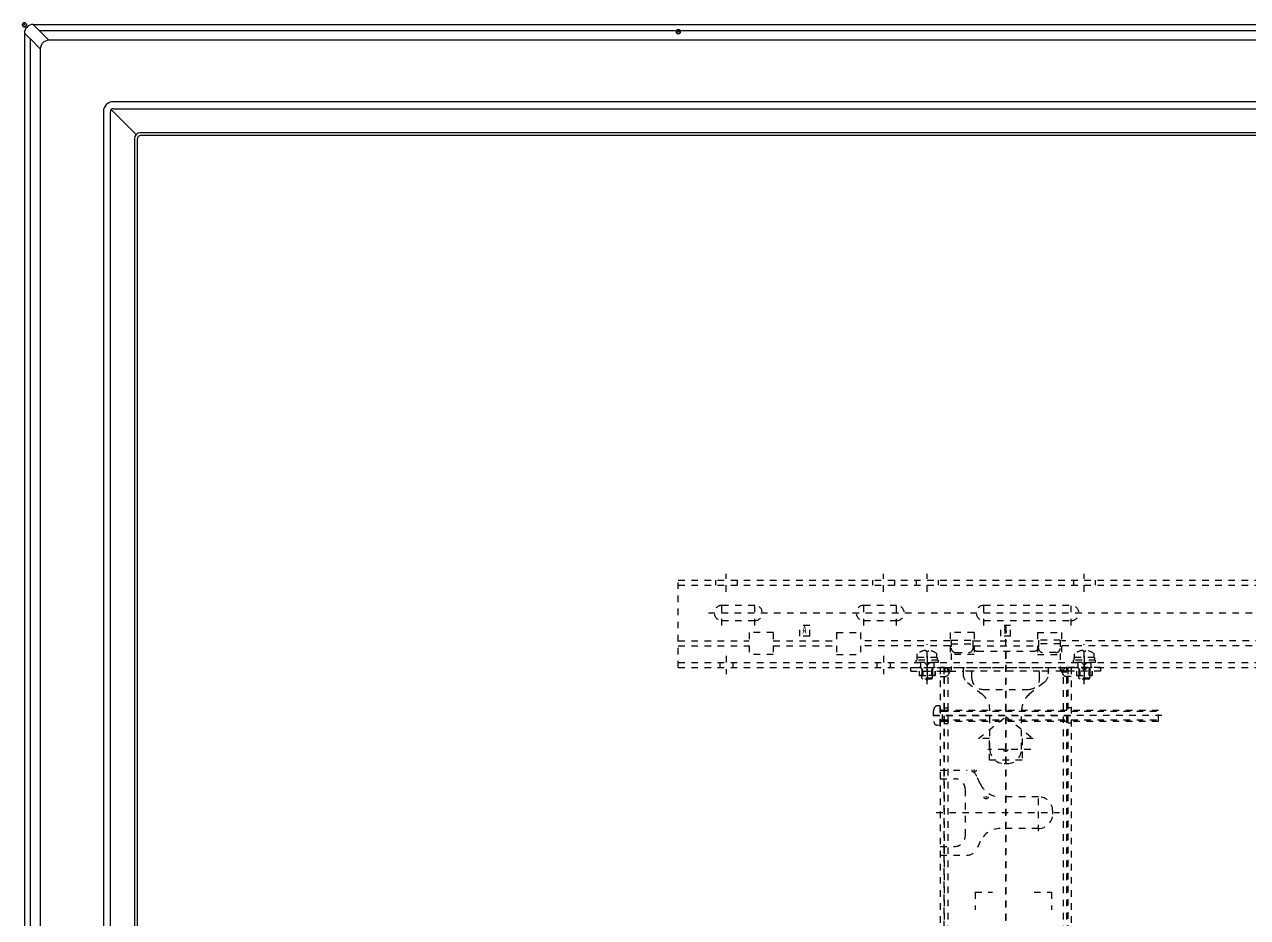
# Model space of a CAD drawing. Units: millimetres, scale not verified. Extents: x -98 to 63, y -194 to 57.
# Drawn here: x -49.15 to -30.47, y 16.59 to 30.23 of the extents above; entities that cross this region are included whole.
import ezdxf
from ezdxf.enums import TextEntityAlignment as Align

# ---------------------------------------------------------------- set-up
doc = ezdxf.new("R2010")
doc.units = ezdxf.units.MM
doc.header["$LTSCALE"] = 0.125
doc.header["$PDMODE"] = 32
doc.header["$PDSIZE"] = 0.0625
doc.linetypes.add('USER5', pattern=[1.4, 0.7, -0.7])
doc.layers.add('0-4_DEFPOINTS', color=7, linetype='Continuous')
doc.layers.add('0-5_GAIKEI', color=1, linetype='USER5', lineweight=18)
doc.layers.add('0-6_SUNPO', color=3, linetype='Continuous', lineweight=18)
doc.styles.add('ＭＳ ゴシック', font='')
doc.styles.get('ＭＳ ゴシック').set_extended_font_data('MS Gothic')

# ---------------------------------------------------------------- blocks, each defined once
blk = doc.blocks.new('D9')
at = {"layer": '0-4_DEFPOINTS'}
blk.add_point((-47.4272, 25.5116), dxfattribs=at)
blk = doc.blocks.new('D8')
at = {"layer": '0-4_DEFPOINTS'}
blk.add_point((-57.4106, 25.6177), dxfattribs=at)

msp = doc.modelspace()

# ---------------------------------------------------------------- linework, layer by layer
at = {"layer": '0-5_GAIKEI', "linetype": 'Continuous'}
for p, q in [((-49.1465, 30.0988), (-49.0563, 30.0085)), ((-48.9231, 30.1416), (-49.0134, 30.2319)), ((-48.7732, 29.9904), (-48.9245, 30.1416)), ((-48.9245, 30.1416), (-2.7353, 30.1416)), ((-49.0563, 30.0098), (-48.9051, 29.8586)), ((-49.0563, 2.354), (-49.0563, 30.0098)), ((-2.8865, 29.9904), (-48.7732, 29.9904)), ((-48.9051, 29.8586), (-48.9051, 2.5052)), ((-3.8687, 29.0512), (-47.7911, 29.0512)), ((-47.9409, 28.9014), (-47.9409, 3.4624)), ((-47.8352, 3.4669), (-47.8352, 28.8969)), ((-47.8213, 28.9316), (-47.4405, 28.5508)), ((-47.7866, 28.9455), (-3.8732, 28.9455)), ((-4.2879, 28.5787), (-47.3718, 28.5787)), ((-47.4684, 28.4822), (-47.4684, 3.8816)), ((-47.4282, 28.4724), (-47.4282, 3.8914)), ((-47.362, 28.5386), (-4.2977, 28.5386))]:
    msp.add_line(p, q, dxfattribs=at)
at = {"layer": '0-5_GAIKEI', "color": 7, "linetype": 'Continuous'}
for p, q in [((-49.1465, 30.0988), (-49.1465, 2.2651)), ((-49.0134, 30.2319), (-2.6464, 30.2319))]:
    msp.add_line(p, q, dxfattribs=at)
at = {"layer": '0-5_GAIKEI'}
for p, q in [((-39.1632, 20.4102), (-39.1632, 21.7435)), ((-39.1632, 21.7435), (-12.4965, 21.7435)), ((-39.1632, 21.6669), (-12.4965, 21.6669)), ((-38.5965, 21.7435), (-38.5965, 21.6669)), ((-38.4299, 21.5669), (-38.4299, 21.8435)), ((-38.2632, 21.7435), (-38.2632, 21.6669)), ((-36.1965, 21.7435), (-36.1965, 21.6669)), ((-36.0299, 21.5669), (-36.0299, 21.8435)), ((-35.8632, 21.7435), (-35.8632, 21.6669)), ((-35.5299, 21.7435), (-35.5299, 21.6669)), ((-35.3632, 21.5669), (-35.3632, 21.8435)), ((-35.1965, 21.7435), (-35.1965, 21.6669)), ((-33.1299, 21.7435), (-33.1299, 21.6669)), ((-32.9632, 21.5669), (-32.9632, 21.8435)), ((-32.7965, 21.7435), (-32.7965, 21.6669)), ((-38.4965, 21.0545), (-38.4965, 21.4273)), ((-38.4965, 21.3602), (-37.9965, 21.3602)), ((-37.9965, 21.0545), (-37.9965, 21.4273)), ((-36.3299, 21.0545), (-36.3299, 21.4273)), ((-36.3299, 21.3602), (-35.8299, 21.3602)), ((-35.8299, 21.0545), (-35.8299, 21.4273)), ((-34.4965, 21.0545), (-34.4965, 21.4273)), ((-34.4965, 21.3602), (-33.1632, 21.3602)), ((-33.1632, 21.0545), (-33.1632, 21.4273)), ((-38.7028, 21.2435), (-12.9077, 21.2435)), ((-38.4965, 21.1269), (-37.9965, 21.1269)), ((-36.3299, 21.1269), (-35.8299, 21.1269)), ((-34.4965, 21.1269), (-33.1632, 21.1269)), ((-37.7132, 20.9435), (-37.7132, 20.6102)), ((-36.7465, 20.9435), (-36.3799, 20.9435)), ((-36.3799, 20.9435), (-36.3799, 20.6102)), ((-34.6465, 20.9435), (-35.0132, 20.9435)), ((-35.0132, 20.9435), (-35.0132, 20.6102)), ((-34.0882, 21.0535), (-34.2382, 21.0535)), ((-34.2382, 20.8869), (-34.2382, 21.0535)), ((-34.1632, 3.9435), (-34.1632, 21.0463)), ((-34.0882, 20.8869), (-34.0882, 21.0535)), ((-33.6799, 20.9435), (-33.6799, 20.6102)), ((-39.1632, 20.8202), (-38.0799, 20.8202)), ((-39.1632, 20.7435), (-38.0799, 20.7435)), ((-37.7132, 20.8202), (-36.7465, 20.8202)), ((-37.7132, 20.7435), (-36.7465, 20.7435)), ((-35.0132, 20.8202), (-36.3799, 20.8202)), ((-35.0132, 20.7435), (-36.3799, 20.7435)), ((-35.3632, 20.1584), (-35.3632, 20.7693)), ((-34.9965, 20.8269), (-34.9965, 20.3769)), ((-34.9965, 20.7735), (-34.6632, 20.7735)), ((-34.6465, 20.8202), (-33.6799, 20.8202)), ((-34.6465, 20.7435), (-33.6799, 20.7435)), ((-34.0882, 20.8869), (-34.2382, 20.8869)), ((-33.3299, 20.7735), (-33.6632, 20.7735)), ((-33.3299, 20.8269), (-33.3299, 20.3769)), ((-26.0478, 20.8202), (-33.3132, 20.8202)), ((-25.9997, 20.7435), (-33.3132, 20.7435)), ((-32.9632, 20.1584), (-32.9632, 20.7693)), ((-38.4299, 20.5869), (-38.4299, 20.3102)), ((-37.7132, 20.6102), (-38.0799, 20.6102)), ((-36.0299, 20.5869), (-36.0299, 20.3102)), ((-35.2099, 20.5635), (-35.5165, 20.5635)), ((-35.5165, 20.5202), (-35.5165, 20.5635)), ((-35.5132, 20.5635), (-35.5132, 20.6185)), ((-35.3632, 20.5869), (-35.3632, 20.3102)), ((-35.3432, 20.6727), (-35.3432, 20.6593)), ((-35.2132, 20.5635), (-35.2132, 20.6185)), ((-35.2099, 20.5635), (-35.2099, 20.5202)), ((-34.9299, 20.6402), (-34.7299, 20.6402)), ((-34.5965, 20.6602), (-33.7299, 20.6602)), ((-34.1632, 20.6537), (-34.1632, 4.6069)), ((-33.6799, 20.6102), (-33.3132, 20.6102)), ((-33.3965, 20.6402), (-33.5965, 20.6402)), ((-32.8099, 20.5635), (-33.1165, 20.5635)), ((-33.1165, 20.5202), (-33.1165, 20.5635)), ((-33.1132, 20.5635), (-33.1132, 20.6185)), ((-32.9632, 20.5869), (-32.9632, 20.3102)), ((-32.9432, 20.6727), (-32.9432, 20.6593)), ((-32.8132, 20.5635), (-32.8132, 20.6185)), ((-32.8099, 20.5635), (-32.8099, 20.5202)), ((-39.1632, 20.4869), (-12.4965, 20.4869)), ((-39.1632, 20.4102), (-12.4965, 20.4102)), ((-38.5299, 20.4869), (-38.5299, 20.4102)), ((-38.3299, 20.4869), (-38.3299, 20.4102)), ((-36.1299, 20.4869), (-36.1299, 20.4102)), ((-35.9299, 20.4869), (-35.9299, 20.4102)), ((-35.6132, 20.4102), (-35.0965, 20.4102)), ((-35.6132, 20.3569), (-35.6132, 20.4102)), ((-35.6132, 20.3569), (-35.0965, 20.3569)), ((-35.1965, 20.5202), (-35.5299, 20.5202)), ((-35.5299, 20.4869), (-35.5299, 20.5202)), ((-35.1965, 20.4869), (-35.5299, 20.4869)), ((-35.4832, 20.3569), (-35.4832, 20.2902)), ((-35.4832, 20.3569), (-35.4832, 20.2902)), ((-35.4632, 20.4869), (-35.4632, 20.4102)), ((-35.4465, 20.3956), (-35.4465, 20.2902)), ((-35.4299, 20.3569), (-35.4299, 20.2902)), ((-35.3632, 20.5102), (-35.3632, 20.1902)), ((-35.2965, 20.3569), (-35.2965, 20.2902)), ((-35.2799, 20.3956), (-35.2799, 20.2902)), ((-35.2632, 20.4869), (-35.2632, 20.4102)), ((-35.2432, 20.2902), (-35.2432, 20.3569)), ((-35.1965, 20.5202), (-35.1965, 20.4869)), ((-35.1632, 20.4102), (-35.1632, 4.6102)), ((-35.1099, 20.4102), (-35.1632, 20.4102)), ((-35.1099, 20.4102), (-35.1099, 20.2735)), ((-35.0965, 4.5635), (-35.0965, 20.3569)), ((-35.0932, 20.4102), (-33.2332, 20.4102)), ((-35.0932, 20.4102), (-35.0932, 20.3569)), ((-35.0932, 20.3569), (-35.0265, 20.3569)), ((-35.0432, 4.5635), (-35.0432, 20.3569)), ((-35.0265, 20.3402), (-35.0265, 20.4102)), ((-35.0265, 20.3569), (-34.8132, 20.3569)), ((-34.8132, 20.4102), (-34.8132, 20.3116)), ((-34.6799, 20.3569), (-34.8132, 20.3569)), ((-34.6799, 20.2435), (-34.6799, 20.4102)), ((-33.6465, 20.3569), (-34.6799, 20.3569)), ((-33.6465, 20.2435), (-33.6465, 20.4102)), ((-33.5132, 20.3569), (-33.6465, 20.3569)), ((-33.5132, 20.4102), (-33.5132, 20.3116)), ((-33.2999, 20.3569), (-33.5132, 20.3569)), ((-33.2999, 20.3402), (-33.2999, 20.4102)), ((-33.2332, 20.3569), (-33.2999, 20.3569)), ((-33.2832, 4.5635), (-33.2832, 20.3569)), ((-33.2332, 20.4102), (-33.2332, 20.3569)), ((-33.2299, 4.5635), (-33.2299, 20.3569)), ((-32.7132, 20.4102), (-33.2215, 20.4102)), ((-32.7132, 20.3569), (-33.2215, 20.3569)), ((-33.2165, 20.4102), (-33.2165, 20.2735)), ((-33.2165, 20.4102), (-33.1632, 20.4102)), ((-33.1632, 20.4102), (-33.1632, 4.6102)), ((-32.7965, 20.5202), (-33.1299, 20.5202)), ((-33.1299, 20.4869), (-33.1299, 20.5202)), ((-32.7965, 20.4869), (-33.1299, 20.4869)), ((-33.0832, 20.3569), (-33.0832, 20.2902)), ((-33.0832, 20.3569), (-33.0832, 20.2902)), ((-33.0632, 20.4869), (-33.0632, 20.4102)), ((-33.0465, 20.3956), (-33.0465, 20.2902)), ((-33.0299, 20.3569), (-33.0299, 20.2902)), ((-32.9632, 20.5102), (-32.9632, 20.1902)), ((-32.8965, 20.3569), (-32.8965, 20.2902)), ((-32.8799, 20.3956), (-32.8799, 20.2902)), ((-32.8632, 20.4869), (-32.8632, 20.4102)), ((-32.8432, 20.2902), (-32.8432, 20.3569)), ((-32.8432, 20.3569), (-32.8432, 20.2902)), ((-32.7965, 20.5202), (-32.7965, 20.4869)), ((-32.7132, 20.3569), (-32.7132, 20.4102)), ((-35.4832, 20.2902), (-35.2432, 20.2902)), ((-35.4465, 20.248), (-35.4465, 20.2902)), ((-35.4288, 20.2302), (-35.4465, 20.248)), ((-35.2977, 20.2302), (-35.4288, 20.2302)), ((-35.2799, 20.248), (-35.2799, 20.2902)), ((-35.1632, 20.2735), (-35.0931, 20.2735)), ((-35.1099, 20.2735), (-35.1099, 18.8435)), ((-34.7494, 20.1804), (-34.5325, 20.0103)), ((-33.577, 20.1804), (-33.7939, 20.0103)), ((-33.1632, 20.2735), (-33.2333, 20.2735)), ((-33.2165, 20.2735), (-33.2165, 5.3102)), ((-33.0832, 20.2902), (-32.8432, 20.2902)), ((-33.0832, 20.2902), (-32.8432, 20.2902)), ((-33.0465, 20.248), (-33.0465, 20.2902)), ((-33.0288, 20.2302), (-33.0465, 20.248)), ((-32.8977, 20.2302), (-33.0288, 20.2302)), ((-32.8799, 20.248), (-32.8799, 20.2902)), ((-34.5132, 20.0769), (-33.8132, 20.0769)), ((-35.1632, 19.8269), (-35.2096, 19.8244)), ((-35.1632, 19.5269), (-35.1632, 19.8269)), ((-35.1099, 19.7969), (-35.0432, 19.7969)), ((-35.0432, 19.5569), (-35.0432, 19.7969)), ((-31.7773, 19.6769), (-35.3253, 19.6769)), ((-35.2699, 19.6769), (-33.0679, 19.6769)), ((-35.1632, 19.7435), (-31.8299, 19.7435)), ((-35.1632, 19.6102), (-31.8299, 19.6102)), ((-35.1486, 19.7602), (-35.0432, 19.7602)), ((-35.1299, 19.5935), (-35.1299, 19.7602)), ((-35.1099, 19.7435), (-35.0432, 19.7435)), ((-35.1099, 19.6102), (-35.0432, 19.6102)), ((-34.5799, 19.3269), (-34.1632, 19.6602)), ((-34.4049, 19.1602), (-34.4049, 19.7513)), ((-34.1632, 19.6602), (-33.7465, 19.3269)), ((-33.9215, 19.1602), (-33.9215, 19.7513)), ((-33.1632, 19.7935), (-33.2165, 19.7935)), ((-31.8299, 19.5935), (-31.8299, 19.7602)), ((-35.1632, 19.5269), (-35.2096, 19.5293)), ((-35.1486, 19.5935), (-35.0432, 19.5935)), ((-35.1099, 19.5569), (-35.0432, 19.5569)), ((-33.1632, 19.5602), (-33.2165, 19.5602)), ((-34.4132, 19.3269), (-34.5799, 19.3269)), ((-33.7465, 19.3269), (-33.9132, 19.3269)), ((-33.7799, 19.1602), (-34.4372, 19.1602)), ((-34.1882, 18.9435), (-34.1382, 18.9435)), ((-35.1632, 18.8435), (-34.7544, 18.8435)), ((-35.1632, 18.7102), (-34.9465, 18.7102)), ((-34.5516, 18.632), (-34.6024, 18.7451)), ((-34.7799, 17.8435), (-34.7799, 18.5435)), ((-33.6632, 18.4352), (-34.2475, 18.4352)), ((-33.6632, 17.9101), (-33.6632, 18.4509)), ((-35.2244, 18.1935), (-33.3441, 18.1935)), ((-33.4465, 18.1685), (-33.4465, 18.2185)), ((-33.6632, 17.9519), (-34.2475, 17.9519)), ((-34.5516, 17.7551), (-34.6024, 17.6419)), ((-35.1632, 17.6769), (-34.9465, 17.6769)), ((-35.1632, 17.5435), (-34.7544, 17.5435)), ((-35.1099, 17.5435), (-35.1099, 8.8435)), ((-34.6299, 16.9769), (-34.6299, 16.7102)), ((-34.6299, 16.9769), (-34.3632, 16.9769)), ((-33.7299, 16.9769), (-33.4632, 16.9769)), ((-33.4632, 16.9769), (-33.4632, 16.7102))]:
    msp.add_line(p, q, dxfattribs=at)
for points in [[(-37.7132, 20.9435), (-38.0799, 20.9435), (-38.0799, 20.6102)], [(-37.1549, 20.8869), (-37.3049, 20.8869), (-37.3049, 21.0535)], [(-37.1549, 20.8869), (-37.1549, 21.0535), (-37.3049, 21.0535)], [(-36.7465, 20.9435), (-36.7465, 20.6102), (-36.3799, 20.6102)], [(-34.6465, 20.9435), (-34.6465, 20.6102), (-35.0132, 20.6102)], [(-33.6799, 20.9435), (-33.3132, 20.9435), (-33.3132, 20.6102)], [(-34.9965, 20.8269), (-34.6632, 20.8269), (-34.6632, 20.7069)], [(-33.3299, 20.8269), (-33.6632, 20.8269), (-33.6632, 20.7069)], [(-35.3832, 20.6727), (-35.3832, 20.6593), (-35.3432, 20.6593)], [(-32.9832, 20.6727), (-32.9832, 20.6593), (-32.9432, 20.6593)], [(-35.2432, 20.3569), (-35.2432, 20.2902), (-35.4832, 20.2902)], [(-35.2977, 20.2302), (-35.2799, 20.248), (-35.4465, 20.248)], [(-35.0299, 20.3435), (-35.0432, 20.3435), (-35.0965, 20.3435)], [(-33.2965, 20.3435), (-33.2832, 20.3435), (-33.2299, 20.3435)], [(-32.8977, 20.2302), (-32.8799, 20.248), (-33.0465, 20.248)], [(-35.1632, 19.7435), (-35.1299, 19.7602), (-31.8299, 19.7602)], [(-35.1632, 19.6102), (-35.1299, 19.5935), (-31.8299, 19.5935)], [(-33.9132, 19.3269), (-33.9132, 18.9935), (-34.4132, 18.9935), (-34.4132, 19.3269)], [(-35.1099, 18.8435), (-35.1099, 18.7102), (-35.1099, 17.6769), (-35.1099, 17.5435)]]:
    msp.add_lwpolyline(points, dxfattribs=at)
for centre, radius, start, end in [((-38.4965, 21.2435), 0.1167, 90, 270), ((-37.9965, 21.2435), 0.1167, 270, 90), ((-36.3299, 21.2435), 0.1167, 90, 270), ((-35.8299, 21.2435), 0.1167, 270, 90), ((-34.4965, 21.2435), 0.1167, 90, 270), ((-33.1632, 21.2435), 0.1167, 270, 90), ((-35.3632, 20.4415), 0.2321, 94.94446, 130.27261), ((-35.3632, 20.4415), 0.2321, 49.72739, 85.05554), ((-34.9299, 20.7069), 0.0667, 180, 270), ((-34.7299, 20.7069), 0.0667, 270, 0), ((-34.5965, 20.7269), 0.0667, 180, 270), ((-33.7299, 20.7269), 0.0667, 270, 0), ((-33.5965, 20.7069), 0.0667, 180, 270), ((-33.3965, 20.7069), 0.0667, 270, 0), ((-32.9632, 20.4415), 0.2321, 94.94446, 130.27261), ((-32.9632, 20.4415), 0.2321, 49.72739, 85.05554), ((-35.4832, 20.3569), 0.0533, 0, 90), ((-35.2432, 20.3569), 0.0533, 90, 180), ((-35.0965, 20.3569), 0.0533, 0, 90), ((-35.0299, 20.3769), 0.0333, 270, 0), ((-33.2965, 20.3769), 0.0333, 180, 270), ((-33.2299, 20.3569), 0.0533, 90, 180), ((-33.0832, 20.3569), 0.0533, 0, 90), ((-32.8432, 20.3569), 0.0533, 90, 180), ((-35.0932, 20.3402), 0.0667, 270, 0), ((-34.6465, 20.3116), 0.1667, 180, 231.89242), ((-34.5132, 20.2435), 0.1667, 180, 270), ((-33.8132, 20.2435), 0.1667, 270, 0), ((-33.6799, 20.3116), 0.1667, 308.10758, 360), ((-33.2332, 20.3402), 0.0667, 180, 270), ((-34.7382, 19.748), 0.3333, 0, 51.89242), ((-33.5882, 19.748), 0.3333, 128.10758, 180), ((-35.2068, 19.7712), 0.0533, 93, 164.21401), ((-35.1099, 19.7969), 0.0533, 180, 270), ((-34.8732, 19.6769), 0.4, 164.21401, 195.78599), ((-35.1099, 19.5569), 0.0533, 90, 180), ((-35.2068, 19.5826), 0.0533, 195.78599, 267), ((-34.1882, 19.1602), 0.2167, 180, 270), ((-34.1382, 19.1602), 0.2167, 270, 0), ((-34.9465, 18.5435), 0.1667, 0, 90), ((-34.7544, 18.6769), 0.1667, 24.17911, 90), ((-34.2475, 18.7685), 0.3333, 204.17911, 270), ((-33.6632, 18.2185), 0.2167, 0, 90), ((-33.6632, 18.1685), 0.2167, 270, 0), ((-34.2475, 17.6185), 0.3333, 90, 155.82089), ((-34.9465, 17.8435), 0.1667, 270, 0), ((-34.7544, 17.7102), 0.1667, 270, 335.82089)]:
    msp.add_arc(centre, radius, start, end, dxfattribs=at)
at = {"layer": '0-5_GAIKEI', "color": 7, "linetype": 'Continuous'}
msp.add_ellipse((-49.013, 30.0984), major_axis=(-0.0945, 0.0945), ratio=0.997265, start_param=5.4991567, end_param=7.0672139, dxfattribs=at)
at = {"layer": '0-5_GAIKEI', "linetype": 'Continuous'}
for centre, major_axis, ratio, start_param, end_param in [((-48.5322, 29.6176), (-0.3348, 0.3348), 0.49281, 5.8722213, 6.6941493), ((-47.7906, 28.901), (-0.1064, 0.1064), 0.997265, 5.4991567, 7.0672139), ((-47.7853, 28.897), (0.0084, 0.0494), 0.995515, 0.9759762, 1.7409478), ((-47.7867, 28.8957), (0.0494, 0.0084), 0.995515, 1.4006449, 2.1656164), ((-47.3693, 28.477), (-0.0578, 0.0848), 0.973581, 5.6977777, 6.4566924), ((-47.3666, 28.4797), (-0.0848, 0.0578), 0.973581, 6.1096782, 6.8685929), ((-47.361, 28.4714), (-0.0478, 0.0478), 0.985257, 5.5052135, 7.0611571)]:
    msp.add_ellipse(centre, major_axis=major_axis, ratio=ratio, start_param=start_param, end_param=end_param, dxfattribs=at)
at = {"layer": '0-5_GAIKEI'}
for p in [(-35.3632, 20.4869), (-32.9632, 20.4869), (-32.9632, 20.4102), (-34.1632, 19.1602), (-34.6465, 18.8435), (-34.4632, 18.4352)]:
    msp.add_point(p, dxfattribs=at)

# ---------------------------------------------------------------- block references
at = {"layer": '0-6_SUNPO'}
for name in ['D8', 'D9']:
    msp.add_blockref(name, (8.264, 4.6089), dxfattribs=at)

# ---------------------------------------------------------------- texts
at = {"layer": '0-5_GAIKEI', "color": 7, "style": 'ＭＳ ゴシック', "width": 0.75}
for s, p in [('A', (-37.2666, 20.8912)), ('B', (-34.1999, 20.8896))]:
    msp.add_text(s, height=0.1222, dxfattribs=at).set_placement(p, align=Align.BOTTOM_LEFT)

doc.saveas('drawing.dxf')
